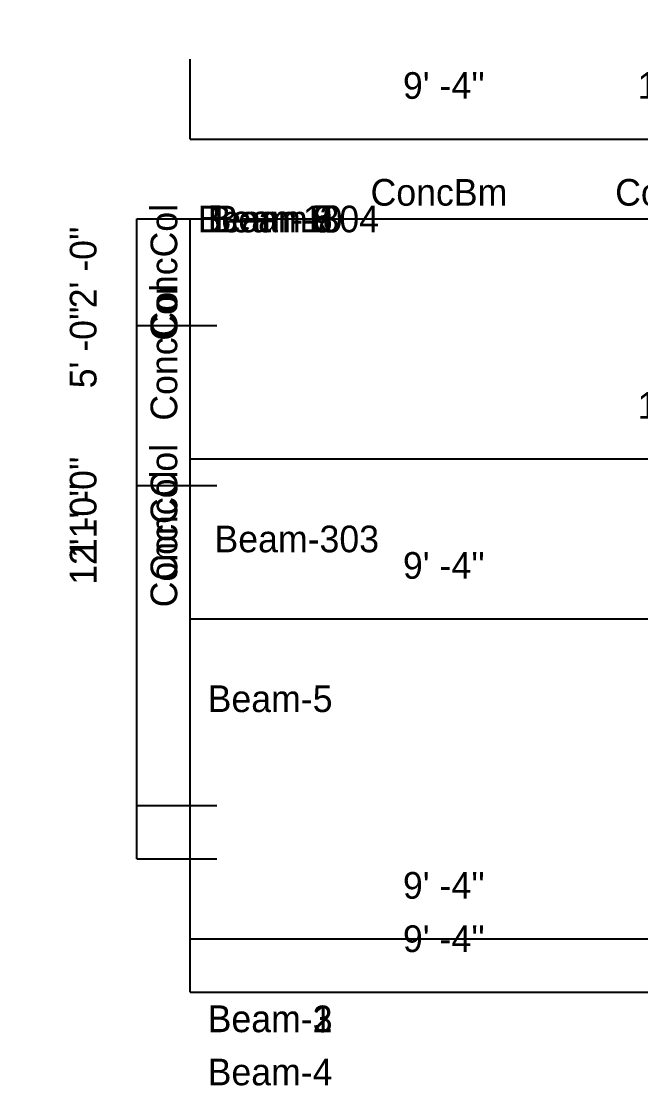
# Model space of a CAD drawing. Extents: x -38 to 2998, y -195 to 11529.
# Drawn here: x -38 to 101.4, y -195 to 44.5 of the extents above; entities that cross this region are included whole.
import ezdxf
from ezdxf.enums import TextEntityAlignment as Align

# ---------------------------------------------------------------- set-up
doc = ezdxf.new("R2010")
doc.units = 0
doc.header["$MEASUREMENT"] = 0
doc.layers.get('0').update_dxf_attribs({"linetype": 'CONTINUOUS'})
for name, color, linetype in [('CENTERLINES', 7, 'CONTINUOUS'), ('DIMENSIONS', 4, 'CONTINUOUS'), ('TEXT', 5, 'CONTINUOUS')]:
    doc.layers.add(name, color=color, linetype=linetype)
doc.dimstyles.get("Standard").update_dxf_attribs({"dimtxt": 0.18, "dimasz": 0.18, "dimexe": 0.18, "dimexo": 0.0625, "dimgap": 0.09, "dimtad": 0, "dimtih": 1, "dimtoh": 1, "dimdec": 4, "dimzin": 0, "dimtxsty": 'STANDARD', "dimcen": 0.09, "dimazin": 3, "dimtfac": 1, "dimtdec": 4, "dimtofl": 0, "dimtmove": 0, "dimatfit": 3, "dimtolj": 1, "dimtzin": 0})

# ---------------------------------------------------------------- blocks, each defined once
blk = doc.blocks.new('*D7562')
at = {"color": 1, "linetype": 'BYBLOCK'}
for points in [[(4.77, -169.23), (3.71, -170.29), (-3.71, -177.71), (-4.77, -178.77)], [(116.73, -169.23), (115.67, -170.29), (108.25, -177.71), (107.19, -178.77)]]:
    blk.add_solid(points, dxfattribs=at)
at = {"layer": 'DIMENSIONS', "color": 9, "linetype": 'BYBLOCK'}
for p, q in [((0, -174), (0, -156)), ((111.96, -174), (111.96, -156))]:
    blk.add_line(p, q, dxfattribs=at)
at = {"layer": 'DIMENSIONS', "color": 0, "linetype": 'BYBLOCK'}
blk.add_line((0, -174), (111.96, -174), dxfattribs=at)
at = {"layer": 'DIMENSIONS', "color": 0, "linetype": 'BYBLOCK', "insert": (55.98, -162), "char_height": 6, "attachment_point": 5}
blk.add_mtext("\\A1; 9' -4''", dxfattribs=at)
blk = doc.blocks.new('*D7582')
at = {"color": 1, "linetype": 'BYBLOCK'}
for points in [[(-8.29, -3.71), (-7.23, -4.77), (-16.77, 4.77), (-15.71, 3.71)], [(-8.29, -147.71), (-7.23, -148.77), (-16.77, -139.23), (-15.71, -140.29)]]:
    blk.add_solid(points, dxfattribs=at)
at = {"layer": 'DIMENSIONS', "color": 9, "linetype": 'BYBLOCK'}
for p, q in [((-12, 0), (6, 0)), ((-12, -144), (6, -144))]:
    blk.add_line(p, q, dxfattribs=at)
at = {"layer": 'DIMENSIONS', "color": 0, "linetype": 'BYBLOCK'}
blk.add_line((-12, -144), (-12, 0), dxfattribs=at)
at = {"layer": 'DIMENSIONS', "color": 0, "linetype": 'BYBLOCK', "insert": (-24, -72), "char_height": 6, "attachment_point": 5, "rotation": 90}
blk.add_mtext("\\A1; 12' -0''", dxfattribs=at)
blk = doc.blocks.new('*D7583')
at = {"color": 1, "linetype": 'BYBLOCK'}
for points in [[(4.77, 22.77), (3.71, 21.71), (-3.71, 14.29), (-4.77, 13.23)], [(116.73, 22.77), (115.67, 21.71), (108.25, 14.29), (107.19, 13.23)]]:
    blk.add_solid(points, dxfattribs=at)
at = {"layer": 'DIMENSIONS', "color": 9, "linetype": 'BYBLOCK'}
for p, q in [((0, 18), (0, 36)), ((111.96, 18), (111.96, 36))]:
    blk.add_line(p, q, dxfattribs=at)
at = {"layer": 'DIMENSIONS', "color": 0, "linetype": 'BYBLOCK'}
blk.add_line((0, 18), (111.96, 18), dxfattribs=at)
at = {"layer": 'DIMENSIONS', "color": 0, "linetype": 'BYBLOCK', "insert": (55.98, 30), "char_height": 6, "attachment_point": 5}
blk.add_mtext("\\A1; 9' -4''", dxfattribs=at)
blk = doc.blocks.new('*D7603')
at = {"color": 1, "linetype": 'BYBLOCK'}
for points in [[(-8.29, 188.29), (-7.23, 187.23), (-16.77, 196.77), (-15.71, 195.71)], [(-8.29, 44.29), (-7.23, 43.23), (-16.77, 52.77), (-15.71, 51.71)]]:
    blk.add_solid(points, dxfattribs=at)
at = {"layer": 'DIMENSIONS', "color": 9, "linetype": 'BYBLOCK'}
for p, q in [((-12, 192), (6, 192)), ((-12, 48), (6, 48))]:
    blk.add_line(p, q, dxfattribs=at)
at = {"layer": 'DIMENSIONS', "color": 0, "linetype": 'BYBLOCK'}
blk.add_line((-12, 48), (-12, 192), dxfattribs=at)
at = {"layer": 'DIMENSIONS', "color": 0, "linetype": 'BYBLOCK', "insert": (-24, 120), "char_height": 6, "attachment_point": 5, "rotation": 90}
blk.add_mtext("\\A1; 12' -0''", dxfattribs=at)
blk = doc.blocks.new('*D8032')
at = {"color": 1, "linetype": 'BYBLOCK'}
for points in [[(4.77, -157.23), (3.71, -158.29), (-3.71, -165.71), (-4.77, -166.77)], [(116.73, -157.23), (115.67, -158.29), (108.25, -165.71), (107.19, -166.77)]]:
    blk.add_solid(points, dxfattribs=at)
at = {"layer": 'DIMENSIONS', "color": 9, "linetype": 'BYBLOCK'}
for p, q in [((0, -162), (0, -144)), ((111.96, -162), (111.96, -144))]:
    blk.add_line(p, q, dxfattribs=at)
at = {"layer": 'DIMENSIONS', "color": 0, "linetype": 'BYBLOCK'}
blk.add_line((0, -162), (111.96, -162), dxfattribs=at)
at = {"layer": 'DIMENSIONS', "color": 0, "linetype": 'BYBLOCK', "insert": (55.98, -150), "char_height": 6, "attachment_point": 5}
blk.add_mtext("\\A1; 9' -4''", dxfattribs=at)
blk = doc.blocks.new('*D8052')
at = {"color": 1, "linetype": 'BYBLOCK'}
for points in [[(-8.29, -3.71), (-7.23, -4.77), (-16.77, 4.77), (-15.71, 3.71)], [(-8.29, -135.71), (-7.23, -136.77), (-16.77, -127.23), (-15.71, -128.29)]]:
    blk.add_solid(points, dxfattribs=at)
at = {"layer": 'DIMENSIONS', "color": 9, "linetype": 'BYBLOCK'}
for p, q in [((-12, 0), (6, 0)), ((-12, -132), (6, -132))]:
    blk.add_line(p, q, dxfattribs=at)
at = {"layer": 'DIMENSIONS', "color": 0, "linetype": 'BYBLOCK'}
blk.add_line((-12, -132), (-12, 0), dxfattribs=at)
at = {"layer": 'DIMENSIONS', "color": 0, "linetype": 'BYBLOCK', "insert": (-24, -66), "char_height": 6, "attachment_point": 5, "rotation": 90}
blk.add_mtext("\\A1; 11' -0''", dxfattribs=at)
blk = doc.blocks.new('*D8053')
at = {"color": 1, "linetype": 'BYBLOCK'}
for points in [[(4.77, 22.77), (3.71, 21.71), (-3.71, 14.29), (-4.77, 13.23)], [(116.73, 22.77), (115.67, 21.71), (108.25, 14.29), (107.19, 13.23)]]:
    blk.add_solid(points, dxfattribs=at)
at = {"layer": 'DIMENSIONS', "color": 9, "linetype": 'BYBLOCK'}
for p, q in [((0, 18), (0, 36)), ((111.96, 18), (111.96, 36))]:
    blk.add_line(p, q, dxfattribs=at)
at = {"layer": 'DIMENSIONS', "color": 0, "linetype": 'BYBLOCK'}
blk.add_line((0, 18), (111.96, 18), dxfattribs=at)
at = {"layer": 'DIMENSIONS', "color": 0, "linetype": 'BYBLOCK', "insert": (55.98, 30), "char_height": 6, "attachment_point": 5}
blk.add_mtext("\\A1; 9' -4''", dxfattribs=at)
blk = doc.blocks.new('*D8073')
at = {"color": 1, "linetype": 'BYBLOCK'}
for points in [[(-8.29, 176.29), (-7.23, 175.23), (-16.77, 184.77), (-15.71, 183.71)], [(-8.29, 44.29), (-7.23, 43.23), (-16.77, 52.77), (-15.71, 51.71)]]:
    blk.add_solid(points, dxfattribs=at)
at = {"layer": 'DIMENSIONS', "color": 9, "linetype": 'BYBLOCK'}
for p, q in [((-12, 180), (6, 180)), ((-12, 48), (6, 48))]:
    blk.add_line(p, q, dxfattribs=at)
at = {"layer": 'DIMENSIONS', "color": 0, "linetype": 'BYBLOCK'}
blk.add_line((-12, 48), (-12, 180), dxfattribs=at)
at = {"layer": 'DIMENSIONS', "color": 0, "linetype": 'BYBLOCK', "insert": (-24, 114), "char_height": 6, "attachment_point": 5, "rotation": 90}
blk.add_mtext("\\A1; 11' -0''", dxfattribs=at)
blk = doc.blocks.new('*D8502')
at = {"color": 1, "linetype": 'BYBLOCK'}
for points in [[(4.77, -157.23), (3.71, -158.29), (-3.71, -165.71), (-4.77, -166.77)], [(116.73, -157.23), (115.67, -158.29), (108.25, -165.71), (107.19, -166.77)]]:
    blk.add_solid(points, dxfattribs=at)
at = {"layer": 'DIMENSIONS', "color": 9, "linetype": 'BYBLOCK'}
for p, q in [((0, -162), (0, -144)), ((111.96, -162), (111.96, -144))]:
    blk.add_line(p, q, dxfattribs=at)
at = {"layer": 'DIMENSIONS', "color": 0, "linetype": 'BYBLOCK'}
blk.add_line((0, -162), (111.96, -162), dxfattribs=at)
at = {"layer": 'DIMENSIONS', "color": 0, "linetype": 'BYBLOCK', "insert": (55.98, -150), "char_height": 6, "attachment_point": 5}
blk.add_mtext("\\A1; 9' -4''", dxfattribs=at)
blk = doc.blocks.new('*D8522')
at = {"color": 1, "linetype": 'BYBLOCK'}
for points in [[(-8.29, -3.71), (-7.23, -4.77), (-16.77, 4.77), (-15.71, 3.71)], [(-8.29, -135.71), (-7.23, -136.77), (-16.77, -127.23), (-15.71, -128.29)]]:
    blk.add_solid(points, dxfattribs=at)
at = {"layer": 'DIMENSIONS', "color": 9, "linetype": 'BYBLOCK'}
for p, q in [((-12, 0), (6, 0)), ((-12, -132), (6, -132))]:
    blk.add_line(p, q, dxfattribs=at)
at = {"layer": 'DIMENSIONS', "color": 0, "linetype": 'BYBLOCK'}
blk.add_line((-12, -132), (-12, 0), dxfattribs=at)
at = {"layer": 'DIMENSIONS', "color": 0, "linetype": 'BYBLOCK', "insert": (-24, -66), "char_height": 6, "attachment_point": 5, "rotation": 90}
blk.add_mtext("\\A1; 11' -0''", dxfattribs=at)
blk = doc.blocks.new('*D8523')
at = {"color": 1, "linetype": 'BYBLOCK'}
for points in [[(4.77, 22.77), (3.71, 21.71), (-3.71, 14.29), (-4.77, 13.23)], [(116.73, 22.77), (115.67, 21.71), (108.25, 14.29), (107.19, 13.23)]]:
    blk.add_solid(points, dxfattribs=at)
at = {"layer": 'DIMENSIONS', "color": 9, "linetype": 'BYBLOCK'}
for p, q in [((0, 18), (0, 36)), ((111.96, 18), (111.96, 36))]:
    blk.add_line(p, q, dxfattribs=at)
at = {"layer": 'DIMENSIONS', "color": 0, "linetype": 'BYBLOCK'}
blk.add_line((0, 18), (111.96, 18), dxfattribs=at)
at = {"layer": 'DIMENSIONS', "color": 0, "linetype": 'BYBLOCK', "insert": (55.98, 30), "char_height": 6, "attachment_point": 5}
blk.add_mtext("\\A1; 9' -4''", dxfattribs=at)
blk = doc.blocks.new('*D8543')
at = {"color": 1, "linetype": 'BYBLOCK'}
for points in [[(-8.29, 176.29), (-7.23, 175.23), (-16.77, 184.77), (-15.71, 183.71)], [(-8.29, 44.29), (-7.23, 43.23), (-16.77, 52.77), (-15.71, 51.71)]]:
    blk.add_solid(points, dxfattribs=at)
at = {"layer": 'DIMENSIONS', "color": 9, "linetype": 'BYBLOCK'}
for p, q in [((-12, 180), (6, 180)), ((-12, 48), (6, 48))]:
    blk.add_line(p, q, dxfattribs=at)
at = {"layer": 'DIMENSIONS', "color": 0, "linetype": 'BYBLOCK'}
blk.add_line((-12, 48), (-12, 180), dxfattribs=at)
at = {"layer": 'DIMENSIONS', "color": 0, "linetype": 'BYBLOCK', "insert": (-24, 114), "char_height": 6, "attachment_point": 5, "rotation": 90}
blk.add_mtext("\\A1; 11' -0''", dxfattribs=at)
blk = doc.blocks.new('*D8972')
at = {"color": 1, "linetype": 'BYBLOCK'}
for points in [[(4.77, -157.23), (3.71, -158.29), (-3.71, -165.71), (-4.77, -166.77)], [(116.73, -157.23), (115.67, -158.29), (108.25, -165.71), (107.19, -166.77)]]:
    blk.add_solid(points, dxfattribs=at)
at = {"layer": 'DIMENSIONS', "color": 9, "linetype": 'BYBLOCK'}
for p, q in [((0, -162), (0, -144)), ((111.96, -162), (111.96, -144))]:
    blk.add_line(p, q, dxfattribs=at)
at = {"layer": 'DIMENSIONS', "color": 0, "linetype": 'BYBLOCK'}
blk.add_line((0, -162), (111.96, -162), dxfattribs=at)
at = {"layer": 'DIMENSIONS', "color": 0, "linetype": 'BYBLOCK', "insert": (55.98, -150), "char_height": 6, "attachment_point": 5}
blk.add_mtext("\\A1; 9' -4''", dxfattribs=at)
blk = doc.blocks.new('*D8992')
at = {"color": 1, "linetype": 'BYBLOCK'}
for points in [[(-8.29, -3.71), (-7.23, -4.77), (-16.77, 4.77), (-15.71, 3.71)], [(-8.29, -135.71), (-7.23, -136.77), (-16.77, -127.23), (-15.71, -128.29)]]:
    blk.add_solid(points, dxfattribs=at)
at = {"layer": 'DIMENSIONS', "color": 9, "linetype": 'BYBLOCK'}
for p, q in [((-12, 0), (6, 0)), ((-12, -132), (6, -132))]:
    blk.add_line(p, q, dxfattribs=at)
at = {"layer": 'DIMENSIONS', "color": 0, "linetype": 'BYBLOCK'}
blk.add_line((-12, -132), (-12, 0), dxfattribs=at)
at = {"layer": 'DIMENSIONS', "color": 0, "linetype": 'BYBLOCK', "insert": (-24, -66), "char_height": 6, "attachment_point": 5, "rotation": 90}
blk.add_mtext("\\A1; 11' -0''", dxfattribs=at)
blk = doc.blocks.new('*D8993')
at = {"color": 1, "linetype": 'BYBLOCK'}
for points in [[(4.77, 22.77), (3.71, 21.71), (-3.71, 14.29), (-4.77, 13.23)], [(116.73, 22.77), (115.67, 21.71), (108.25, 14.29), (107.19, 13.23)]]:
    blk.add_solid(points, dxfattribs=at)
at = {"layer": 'DIMENSIONS', "color": 9, "linetype": 'BYBLOCK'}
for p, q in [((0, 18), (0, 36)), ((111.96, 18), (111.96, 36))]:
    blk.add_line(p, q, dxfattribs=at)
at = {"layer": 'DIMENSIONS', "color": 0, "linetype": 'BYBLOCK'}
blk.add_line((0, 18), (111.96, 18), dxfattribs=at)
at = {"layer": 'DIMENSIONS', "color": 0, "linetype": 'BYBLOCK', "insert": (55.98, 30), "char_height": 6, "attachment_point": 5}
blk.add_mtext("\\A1; 9' -4''", dxfattribs=at)
blk = doc.blocks.new('*D9013')
at = {"color": 1, "linetype": 'BYBLOCK'}
for points in [[(-8.29, 176.29), (-7.23, 175.23), (-16.77, 184.77), (-15.71, 183.71)], [(-8.29, 44.29), (-7.23, 43.23), (-16.77, 52.77), (-15.71, 51.71)]]:
    blk.add_solid(points, dxfattribs=at)
at = {"layer": 'DIMENSIONS', "color": 9, "linetype": 'BYBLOCK'}
for p, q in [((-12, 180), (6, 180)), ((-12, 48), (6, 48))]:
    blk.add_line(p, q, dxfattribs=at)
at = {"layer": 'DIMENSIONS', "color": 0, "linetype": 'BYBLOCK'}
blk.add_line((-12, 48), (-12, 180), dxfattribs=at)
at = {"layer": 'DIMENSIONS', "color": 0, "linetype": 'BYBLOCK', "insert": (-24, 114), "char_height": 6, "attachment_point": 5, "rotation": 90}
blk.add_mtext("\\A1; 11' -0''", dxfattribs=at)
blk = doc.blocks.new('*D9442')
at = {"color": 1, "linetype": 'BYBLOCK'}
for points in [[(4.77, -85.23), (3.71, -86.29), (-3.71, -93.71), (-4.77, -94.77)], [(116.73, -85.23), (115.67, -86.29), (108.25, -93.71), (107.19, -94.77)]]:
    blk.add_solid(points, dxfattribs=at)
at = {"layer": 'DIMENSIONS', "color": 9, "linetype": 'BYBLOCK'}
for p, q in [((0, -90), (0, -72)), ((111.96, -90), (111.96, -72))]:
    blk.add_line(p, q, dxfattribs=at)
at = {"layer": 'DIMENSIONS', "color": 0, "linetype": 'BYBLOCK'}
blk.add_line((0, -90), (111.96, -90), dxfattribs=at)
at = {"layer": 'DIMENSIONS', "color": 0, "linetype": 'BYBLOCK', "insert": (55.98, -78), "char_height": 6, "attachment_point": 5}
blk.add_mtext("\\A1; 9' -4''", dxfattribs=at)
blk = doc.blocks.new('*D9462')
at = {"color": 1, "linetype": 'BYBLOCK'}
for points in [[(-8.29, -3.71), (-7.23, -4.77), (-16.77, 4.77), (-15.71, 3.71)], [(-8.29, -63.71), (-7.23, -64.77), (-16.77, -55.23), (-15.71, -56.29)]]:
    blk.add_solid(points, dxfattribs=at)
at = {"layer": 'DIMENSIONS', "color": 9, "linetype": 'BYBLOCK'}
for p, q in [((-12, 0), (6, 0)), ((-12, -60), (6, -60))]:
    blk.add_line(p, q, dxfattribs=at)
at = {"layer": 'DIMENSIONS', "color": 0, "linetype": 'BYBLOCK'}
blk.add_line((-12, -60), (-12, 0), dxfattribs=at)
at = {"layer": 'DIMENSIONS', "color": 0, "linetype": 'BYBLOCK', "insert": (-24, -30), "char_height": 6, "attachment_point": 5, "rotation": 90}
blk.add_mtext("\\A1; 5' -0''", dxfattribs=at)
blk = doc.blocks.new('*D9463')
at = {"color": 1, "linetype": 'BYBLOCK'}
for points in [[(4.77, 22.77), (3.71, 21.71), (-3.71, 14.29), (-4.77, 13.23)], [(116.73, 22.77), (115.67, 21.71), (108.25, 14.29), (107.19, 13.23)]]:
    blk.add_solid(points, dxfattribs=at)
at = {"layer": 'DIMENSIONS', "color": 9, "linetype": 'BYBLOCK'}
for p, q in [((0, 18), (0, 36)), ((111.96, 18), (111.96, 36))]:
    blk.add_line(p, q, dxfattribs=at)
at = {"layer": 'DIMENSIONS', "color": 0, "linetype": 'BYBLOCK'}
blk.add_line((0, 18), (111.96, 18), dxfattribs=at)
at = {"layer": 'DIMENSIONS', "color": 0, "linetype": 'BYBLOCK', "insert": (55.98, 30), "char_height": 6, "attachment_point": 5}
blk.add_mtext("\\A1; 9' -4''", dxfattribs=at)
blk = doc.blocks.new('*D9483')
at = {"color": 1, "linetype": 'BYBLOCK'}
for points in [[(-8.29, 104.29), (-7.23, 103.23), (-16.77, 112.77), (-15.71, 111.71)], [(-8.29, 44.29), (-7.23, 43.23), (-16.77, 52.77), (-15.71, 51.71)]]:
    blk.add_solid(points, dxfattribs=at)
at = {"layer": 'DIMENSIONS', "color": 9, "linetype": 'BYBLOCK'}
for p, q in [((-12, 108), (6, 108)), ((-12, 48), (6, 48))]:
    blk.add_line(p, q, dxfattribs=at)
at = {"layer": 'DIMENSIONS', "color": 0, "linetype": 'BYBLOCK'}
blk.add_line((-12, 48), (-12, 108), dxfattribs=at)
at = {"layer": 'DIMENSIONS', "color": 0, "linetype": 'BYBLOCK', "insert": (-24, 78), "char_height": 6, "attachment_point": 5, "rotation": 90}
blk.add_mtext("\\A1; 5' -0''", dxfattribs=at)
blk = doc.blocks.new('*D9906')
at = {"color": 1, "linetype": 'BYBLOCK'}
for points in [[(4.77, -49.23), (3.71, -50.29), (-3.71, -57.71), (-4.77, -58.77)], [(226.77, -49.23), (225.71, -50.29), (218.29, -57.71), (217.23, -58.77)]]:
    blk.add_solid(points, dxfattribs=at)
at = {"layer": 'DIMENSIONS', "color": 9, "linetype": 'BYBLOCK'}
for p, q in [((0, -54), (0, -36)), ((222, -54), (222, -36))]:
    blk.add_line(p, q, dxfattribs=at)
at = {"layer": 'DIMENSIONS', "color": 0, "linetype": 'BYBLOCK'}
blk.add_line((0, -54), (222, -54), dxfattribs=at)
at = {"layer": 'DIMENSIONS', "color": 0, "linetype": 'BYBLOCK', "insert": (111, -42), "char_height": 6, "attachment_point": 5}
blk.add_mtext("\\A1; 18' -6''", dxfattribs=at)
blk = doc.blocks.new('*D9907')
at = {"color": 1, "linetype": 'BYBLOCK'}
for points in [[(-8.29, -3.71), (-7.23, -4.77), (-16.77, 4.77), (-15.71, 3.71)], [(-8.29, -27.71), (-7.23, -28.77), (-16.77, -19.23), (-15.71, -20.29)]]:
    blk.add_solid(points, dxfattribs=at)
at = {"layer": 'DIMENSIONS', "color": 9, "linetype": 'BYBLOCK'}
for p, q in [((-12, 0), (6, 0)), ((-12, -24), (6, -24))]:
    blk.add_line(p, q, dxfattribs=at)
at = {"layer": 'DIMENSIONS', "color": 0, "linetype": 'BYBLOCK'}
blk.add_line((-12, -24), (-12, 0), dxfattribs=at)
at = {"layer": 'DIMENSIONS', "color": 0, "linetype": 'BYBLOCK', "insert": (-24, -12), "char_height": 6, "attachment_point": 5, "rotation": 90}
blk.add_mtext("\\A1; 2' -0''", dxfattribs=at)
blk = doc.blocks.new('*D9908')
at = {"color": 1, "linetype": 'BYBLOCK'}
for points in [[(4.77, 22.77), (3.71, 21.71), (-3.71, 14.29), (-4.77, 13.23)], [(226.77, 22.77), (225.71, 21.71), (218.29, 14.29), (217.23, 13.23)]]:
    blk.add_solid(points, dxfattribs=at)
at = {"layer": 'DIMENSIONS', "color": 9, "linetype": 'BYBLOCK'}
for p, q in [((0, 18), (0, 36)), ((222, 18), (222, 36))]:
    blk.add_line(p, q, dxfattribs=at)
at = {"layer": 'DIMENSIONS', "color": 0, "linetype": 'BYBLOCK'}
blk.add_line((0, 18), (222, 18), dxfattribs=at)
at = {"layer": 'DIMENSIONS', "color": 0, "linetype": 'BYBLOCK', "insert": (111, 30), "char_height": 6, "attachment_point": 5}
blk.add_mtext("\\A1; 18' -6''", dxfattribs=at)
blk = doc.blocks.new('*D9909')
at = {"color": 1, "linetype": 'BYBLOCK'}
for points in [[(-8.29, 68.29), (-7.23, 67.23), (-16.77, 76.77), (-15.71, 75.71)], [(-8.29, 44.29), (-7.23, 43.23), (-16.77, 52.77), (-15.71, 51.71)]]:
    blk.add_solid(points, dxfattribs=at)
at = {"layer": 'DIMENSIONS', "color": 9, "linetype": 'BYBLOCK'}
for p, q in [((-12, 72), (6, 72)), ((-12, 48), (6, 48))]:
    blk.add_line(p, q, dxfattribs=at)
at = {"layer": 'DIMENSIONS', "color": 0, "linetype": 'BYBLOCK'}
blk.add_line((-12, 48), (-12, 72), dxfattribs=at)
at = {"layer": 'DIMENSIONS', "color": 0, "linetype": 'BYBLOCK', "insert": (-24, 60), "char_height": 6, "attachment_point": 5, "rotation": 90}
blk.add_mtext("\\A1; 2' -0''", dxfattribs=at)

msp = doc.modelspace()

# ---------------------------------------------------------------- linework, layer by layer
at = {"layer": 'CENTERLINES', "color": 0, "linetype": 'CONTINUOUS'}
for p, q in [((0, -144), (0, 0)), ((0, 0), (0, 0)), ((0, 0), (0, 0)), ((0, 0), (0, 0)), ((0, 0), (0, 0)), ((0, 0), (0, 0)), ((0, 0), (0, 0)), ((0, 0), (0, 0)), ((0, 0), (0, 0)), ((0, 0), (0, 0)), ((0, 0), (0, 0)), ((0, 0), (0, 0)), ((0, 0), (0, 0)), ((0, 0), (0, 0)), ((0, 0), (0, 0)), ((0, 0), (0, 0)), ((0, 0), (0, 0)), ((0, 0), (0, 0)), ((0, 0), (0, 0)), ((0, 0), (0, 0)), ((0, 0), (0, 0)), ((0, 0), (0, 0)), ((0, 0), (0, 0)), ((0, 0), (0, 0)), ((0, 0), (0, 0)), ((0, 0), (0, 0)), ((0, 0), (0, 0)), ((0, 0), (0, 0)), ((0, 0), (0, 0)), ((0, 0), (0, 0)), ((0, 0), (0, 0)), ((0, 0), (0, 0)), ((0, 0), (0, 0)), ((0, 0), (0, 0)), ((0, 0), (0, 0)), ((0, 0), (0, 0)), ((0, 0), (0, 0)), ((0, 0), (0, 0)), ((0, 0), (0, 0)), ((0, 0), (0, 0)), ((0, 0), (0, 0)), ((0, 0), (0, 0)), ((0, 0), (0, 0)), ((0, 0), (0, 0)), ((0, 0), (0, 0)), ((0, 0), (0, 0)), ((0, 0), (0, 0)), ((0, 0), (0, 0)), ((0, 0), (0, 0)), ((0, 0), (0, 0)), ((0, 0), (0, 0)), ((0, 0), (0, 0)), ((0, 0), (0, 0)), ((0, 0), (0, 0)), ((0, 0), (0, 0)), ((0, 0), (0, 0)), ((0, 0), (0, 0)), ((0, 0), (0, 0)), ((0, 0), (0, 0)), ((0, 0), (0, 0)), ((0, 0), (0, 0)), ((0, 0), (0, 0)), ((0, 0), (0, 0)), ((0, 0), (0, 0)), ((0, 0), (0, 0)), ((0, 0), (0, 0)), ((0, 0), (0, 0)), ((0, 0), (0, 0)), ((0, 0), (0, 0)), ((0, 0), (0, 0)), ((0, 0), (0, 0)), ((0, 0), (0, 0)), ((0, 0), (0, 0)), ((0, 0), (0, 0)), ((0, 0), (0, 0)), ((0, 0), (0, 0)), ((0, 0), (0, 0)), ((0, 0), (0, 0)), ((0, 0), (0, 0)), ((0, 0), (0, 0)), ((0, 0), (0, 0)), ((0, 0), (0, 0)), ((0, 0), (0, 0)), ((0, 0), (0, 0)), ((0, 0), (0, 0)), ((0, 0), (0, 0)), ((0, 0), (0, 0)), ((0, 0), (0, 0)), ((0, 0), (0, 0)), ((0, 0), (0, 0)), ((0, 0), (0, 0)), ((0, 0), (0, 0)), ((0, 0), (0, 0)), ((0, 0), (0, 0)), ((0, 0), (0, 0)), ((0, 0), (0, 0)), ((0, 0), (0, 0)), ((0, 0), (0, 0)), ((0, 0), (0, 0)), ((0, 0), (0, 0)), ((0, 0), (0, 0)), ((0, 0), (0, 0)), ((0, 0), (0, 0)), ((0, 0), (0, 0)), ((0, 0), (0, 0)), ((0, 0), (0, 0)), ((0, 0), (0, 0)), ((0, 0), (0, 0)), ((0, 0), (0, 0)), ((0, 0), (0, 0)), ((0, 0), (0, 0)), ((0, 0), (0, 0)), ((0, 0), (0, 0)), ((0, 0), (0, 0)), ((0, 0), (0, 0)), ((0, 0), (0, 0)), ((0, 0), (0, 0)), ((0, 0), (0, 0)), ((0, 0), (0, 0)), ((0, 0), (0, 0)), ((0, 0), (0, 0)), ((0, 0), (0, 0)), ((0, 0), (0, 0)), ((0, -132), (0, 0)), ((0, 0), (0, 0)), ((0, 0), (0, 0)), ((0, 0), (0, 0)), ((0, 0), (0, 0)), ((0, 0), (0, 0)), ((0, 0), (0, 0)), ((0, 0), (0, 0)), ((0, 0), (0, 0)), ((0, 0), (0, 0)), ((0, 0), (0, 0)), ((0, 0), (0, 0)), ((0, 0), (0, 0)), ((0, 0), (0, 0)), ((0, 0), (0, 0)), ((0, 0), (0, 0)), ((0, 0), (0, 0)), ((0, 0), (0, 0)), ((0, 0), (0, 0)), ((0, 0), (0, 0)), ((0, 0), (0, 0)), ((0, 0), (0, 0)), ((0, 0), (0, 0)), ((0, 0), (0, 0)), ((0, 0), (0, 0)), ((0, 0), (0, 0)), ((0, 0), (0, 0)), ((0, 0), (0, 0)), ((0, 0), (0, 0)), ((0, 0), (0, 0)), ((0, 0), (0, 0)), ((0, 0), (0, 0)), ((0, 0), (0, 0)), ((0, 0), (0, 0)), ((0, 0), (0, 0)), ((0, 0), (0, 0)), ((0, 0), (0, 0)), ((0, 0), (0, 0)), ((0, 0), (0, 0)), ((0, 0), (0, 0)), ((0, 0), (0, 0)), ((0, 0), (0, 0)), ((0, 0), (0, 0)), ((0, 0), (0, 0)), ((0, 0), (0, 0)), ((0, 0), (0, 0)), ((0, 0), (0, 0)), ((0, 0), (0, 0)), ((0, 0), (0, 0)), ((0, 0), (0, 0)), ((0, 0), (0, 0)), ((0, 0), (0, 0)), ((0, 0), (0, 0)), ((0, 0), (0, 0)), ((0, 0), (0, 0)), ((0, 0), (0, 0)), ((0, 0), (0, 0)), ((0, 0), (0, 0)), ((0, 0), (0, 0)), ((0, 0), (0, 0)), ((0, 0), (0, 0)), ((0, 0), (0, 0)), ((0, 0), (0, 0)), ((0, 0), (0, 0)), ((0, 0), (0, 0)), ((0, 0), (0, 0)), ((0, 0), (0, 0)), ((0, 0), (0, 0)), ((0, 0), (0, 0)), ((0, 0), (0, 0)), ((0, 0), (0, 0)), ((0, 0), (0, 0)), ((0, 0), (0, 0)), ((0, 0), (0, 0)), ((0, 0), (0, 0)), ((0, 0), (0, 0)), ((0, 0), (0, 0)), ((0, 0), (0, 0)), ((0, 0), (0, 0)), ((0, 0), (0, 0)), ((0, 0), (0, 0)), ((0, 0), (0, 0)), ((0, 0), (0, 0)), ((0, 0), (0, 0)), ((0, 0), (0, 0)), ((0, 0), (0, 0)), ((0, 0), (0, 0)), ((0, 0), (0, 0)), ((0, 0), (0, 0)), ((0, 0), (0, 0)), ((0, 0), (0, 0)), ((0, 0), (0, 0)), ((0, 0), (0, 0)), ((0, 0), (0, 0)), ((0, 0), (0, 0)), ((0, 0), (0, 0)), ((0, 0), (0, 0)), ((0, 0), (0, 0)), ((0, 0), (0, 0)), ((0, 0), (0, 0)), ((0, 0), (0, 0)), ((0, 0), (0, 0)), ((0, 0), (0, 0)), ((0, 0), (0, 0)), ((0, 0), (0, 0)), ((0, 0), (0, 0)), ((0, 0), (0, 0)), ((0, 0), (0, 0)), ((0, 0), (0, 0)), ((0, 0), (0, 0)), ((0, 0), (0, 0)), ((0, 0), (0, 0)), ((0, 0), (0, 0)), ((0, 0), (0, 0)), ((0, 0), (0, 0)), ((0, 0), (0, 0)), ((0, 0), (0, 0)), ((0, 0), (0, 0)), ((0, 0), (0, 0)), ((0, 0), (0, 0)), ((0, 0), (0, 0)), ((0, 0), (0, 0)), ((0, 0), (0, 0)), ((0, -132), (0, 0)), ((0, 0), (0, 0)), ((0, 0), (0, 0)), ((0, 0), (0, 0)), ((0, 0), (0, 0)), ((0, 0), (0, 0)), ((0, 0), (0, 0)), ((0, 0), (0, 0)), ((0, 0), (0, 0)), ((0, 0), (0, 0)), ((0, 0), (0, 0)), ((0, 0), (0, 0)), ((0, 0), (0, 0)), ((0, 0), (0, 0)), ((0, 0), (0, 0)), ((0, 0), (0, 0)), ((0, 0), (0, 0)), ((0, 0), (0, 0)), ((0, 0), (0, 0)), ((0, 0), (0, 0)), ((0, 0), (0, 0)), ((0, 0), (0, 0)), ((0, 0), (0, 0)), ((0, 0), (0, 0)), ((0, 0), (0, 0)), ((0, 0), (0, 0)), ((0, 0), (0, 0)), ((0, 0), (0, 0)), ((0, 0), (0, 0)), ((0, 0), (0, 0)), ((0, 0), (0, 0)), ((0, 0), (0, 0)), ((0, 0), (0, 0)), ((0, 0), (0, 0)), ((0, 0), (0, 0)), ((0, 0), (0, 0)), ((0, 0), (0, 0)), ((0, 0), (0, 0)), ((0, 0), (0, 0)), ((0, 0), (0, 0)), ((0, 0), (0, 0)), ((0, 0), (0, 0)), ((0, 0), (0, 0)), ((0, 0), (0, 0)), ((0, 0), (0, 0)), ((0, 0), (0, 0)), ((0, 0), (0, 0)), ((0, 0), (0, 0)), ((0, 0), (0, 0)), ((0, 0), (0, 0)), ((0, 0), (0, 0)), ((0, 0), (0, 0)), ((0, 0), (0, 0)), ((0, 0), (0, 0)), ((0, 0), (0, 0)), ((0, 0), (0, 0)), ((0, 0), (0, 0)), ((0, 0), (0, 0)), ((0, 0), (0, 0)), ((0, 0), (0, 0)), ((0, 0), (0, 0)), ((0, 0), (0, 0)), ((0, 0), (0, 0)), ((0, 0), (0, 0)), ((0, 0), (0, 0)), ((0, 0), (0, 0)), ((0, 0), (0, 0)), ((0, 0), (0, 0)), ((0, 0), (0, 0)), ((0, 0), (0, 0)), ((0, 0), (0, 0)), ((0, 0), (0, 0)), ((0, 0), (0, 0)), ((0, 0), (0, 0)), ((0, 0), (0, 0)), ((0, 0), (0, 0)), ((0, 0), (0, 0)), ((0, 0), (0, 0)), ((0, 0), (0, 0)), ((0, 0), (0, 0)), ((0, 0), (0, 0)), ((0, 0), (0, 0)), ((0, 0), (0, 0)), ((0, 0), (0, 0)), ((0, 0), (0, 0)), ((0, 0), (0, 0)), ((0, 0), (0, 0)), ((0, 0), (0, 0)), ((0, 0), (0, 0)), ((0, 0), (0, 0)), ((0, 0), (0, 0)), ((0, 0), (0, 0)), ((0, 0), (0, 0)), ((0, 0), (0, 0)), ((0, 0), (0, 0)), ((0, 0), (0, 0)), ((0, 0), (0, 0)), ((0, 0), (0, 0)), ((0, 0), (0, 0)), ((0, 0), (0, 0)), ((0, 0), (0, 0)), ((0, 0), (0, 0)), ((0, 0), (0, 0)), ((0, 0), (0, 0)), ((0, 0), (0, 0)), ((0, 0), (0, 0)), ((0, 0), (0, 0)), ((0, 0), (0, 0)), ((0, 0), (0, 0)), ((0, 0), (0, 0)), ((0, 0), (0, 0)), ((0, 0), (0, 0)), ((0, 0), (0, 0)), ((0, 0), (0, 0)), ((0, 0), (0, 0)), ((0, 0), (0, 0)), ((0, 0), (0, 0)), ((0, 0), (0, 0)), ((0, 0), (0, 0)), ((0, 0), (0, 0)), ((0, 0), (0, 0)), ((0, 0), (0, 0)), ((0, 0), (0, 0)), ((0, -132), (0, 0)), ((0, 0), (0, 0)), ((0, 0), (0, 0)), ((0, 0), (0, 0)), ((0, 0), (0, 0)), ((0, 0), (0, 0)), ((0, 0), (0, 0)), ((0, 0), (0, 0)), ((0, 0), (0, 0)), ((0, 0), (0, 0)), ((0, 0), (0, 0)), ((0, 0), (0, 0)), ((0, 0), (0, 0)), ((0, 0), (0, 0)), ((0, 0), (0, 0)), ((0, 0), (0, 0)), ((0, 0), (0, 0)), ((0, 0), (0, 0)), ((0, 0), (0, 0)), ((0, 0), (0, 0)), ((0, 0), (0, 0)), ((0, 0), (0, 0)), ((0, 0), (0, 0)), ((0, 0), (0, 0)), ((0, 0), (0, 0)), ((0, 0), (0, 0)), ((0, 0), (0, 0)), ((0, 0), (0, 0)), ((0, 0), (0, 0)), ((0, 0), (0, 0)), ((0, 0), (0, 0)), ((0, 0), (0, 0)), ((0, 0), (0, 0)), ((0, 0), (0, 0)), ((0, 0), (0, 0)), ((0, 0), (0, 0)), ((0, 0), (0, 0)), ((0, 0), (0, 0)), ((0, 0), (0, 0)), ((0, 0), (0, 0)), ((0, 0), (0, 0)), ((0, 0), (0, 0)), ((0, 0), (0, 0)), ((0, 0), (0, 0)), ((0, 0), (0, 0)), ((0, 0), (0, 0)), ((0, 0), (0, 0)), ((0, 0), (0, 0)), ((0, 0), (0, 0)), ((0, 0), (0, 0)), ((0, 0), (0, 0)), ((0, 0), (0, 0)), ((0, 0), (0, 0)), ((0, 0), (0, 0)), ((0, 0), (0, 0)), ((0, 0), (0, 0)), ((0, 0), (0, 0)), ((0, 0), (0, 0)), ((0, 0), (0, 0)), ((0, 0), (0, 0)), ((0, 0), (0, 0)), ((0, 0), (0, 0)), ((0, 0), (0, 0)), ((0, 0), (0, 0)), ((0, 0), (0, 0)), ((0, 0), (0, 0)), ((0, 0), (0, 0)), ((0, 0), (0, 0)), ((0, 0), (0, 0)), ((0, 0), (0, 0)), ((0, 0), (0, 0)), ((0, 0), (0, 0)), ((0, 0), (0, 0)), ((0, 0), (0, 0)), ((0, 0), (0, 0)), ((0, 0), (0, 0)), ((0, 0), (0, 0)), ((0, 0), (0, 0)), ((0, 0), (0, 0)), ((0, 0), (0, 0)), ((0, 0), (0, 0)), ((0, 0), (0, 0)), ((0, 0), (0, 0)), ((0, 0), (0, 0)), ((0, 0), (0, 0)), ((0, 0), (0, 0)), ((0, 0), (0, 0)), ((0, 0), (0, 0)), ((0, 0), (0, 0)), ((0, 0), (0, 0)), ((0, 0), (0, 0)), ((0, 0), (0, 0)), ((0, 0), (0, 0)), ((0, 0), (0, 0)), ((0, 0), (0, 0)), ((0, 0), (0, 0)), ((0, 0), (0, 0)), ((0, 0), (0, 0)), ((0, 0), (0, 0)), ((0, 0), (0, 0)), ((0, 0), (0, 0)), ((0, 0), (0, 0)), ((0, 0), (0, 0)), ((0, 0), (0, 0)), ((0, 0), (0, 0)), ((0, 0), (0, 0)), ((0, 0), (0, 0)), ((0, 0), (0, 0)), ((0, 0), (0, 0)), ((0, 0), (0, 0)), ((0, 0), (0, 0)), ((0, 0), (0, 0)), ((0, 0), (0, 0)), ((0, 0), (0, 0)), ((0, 0), (0, 0)), ((0, 0), (0, 0)), ((0, 0), (0, 0)), ((0, 0), (0, 0)), ((0, 0), (0, 0)), ((0, 0), (0, 0)), ((0, 0), (0, 0)), ((0, 0), (0, 0)), ((0, 0), (0, 0)), ((0, -60), (0, 0)), ((0, 0), (0, 0)), ((0, 0), (0, 0)), ((0, 0), (0, 0)), ((0, 0), (0, 0)), ((0, 0), (0, 0)), ((0, 0), (0, 0)), ((0, 0), (0, 0)), ((0, 0), (0, 0)), ((0, 0), (0, 0)), ((0, 0), (0, 0)), ((0, 0), (0, 0)), ((0, 0), (0, 0)), ((0, 0), (0, 0)), ((0, 0), (0, 0)), ((0, 0), (0, 0)), ((0, 0), (0, 0)), ((0, 0), (0, 0)), ((0, 0), (0, 0)), ((0, 0), (0, 0)), ((0, 0), (0, 0)), ((0, 0), (0, 0)), ((0, 0), (0, 0)), ((0, 0), (0, 0)), ((0, 0), (0, 0)), ((0, 0), (0, 0)), ((0, 0), (0, 0)), ((0, 0), (0, 0)), ((0, 0), (0, 0)), ((0, 0), (0, 0)), ((0, 0), (0, 0)), ((0, 0), (0, 0)), ((0, 0), (0, 0)), ((0, 0), (0, 0)), ((0, 0), (0, 0)), ((0, 0), (0, 0)), ((0, 0), (0, 0)), ((0, 0), (0, 0)), ((0, 0), (0, 0)), ((0, 0), (0, 0)), ((0, 0), (0, 0)), ((0, 0), (0, 0)), ((0, 0), (0, 0)), ((0, 0), (0, 0)), ((0, 0), (0, 0)), ((0, 0), (0, 0)), ((0, 0), (0, 0)), ((0, 0), (0, 0)), ((0, 0), (0, 0)), ((0, 0), (0, 0)), ((0, 0), (0, 0)), ((0, 0), (0, 0)), ((0, 0), (0, 0)), ((0, 0), (0, 0)), ((0, 0), (0, 0)), ((0, 0), (0, 0)), ((0, 0), (0, 0)), ((0, 0), (0, 0)), ((0, 0), (0, 0)), ((0, 0), (0, 0)), ((0, 0), (0, 0)), ((0, 0), (0, 0)), ((0, 0), (0, 0)), ((0, 0), (0, 0)), ((0, 0), (0, 0)), ((0, 0), (0, 0)), ((0, 0), (0, 0)), ((0, 0), (0, 0)), ((0, 0), (0, 0)), ((0, 0), (0, 0)), ((0, 0), (0, 0)), ((0, 0), (0, 0)), ((0, 0), (0, 0)), ((0, 0), (0, 0)), ((0, 0), (0, 0)), ((0, 0), (0, 0)), ((0, 0), (0, 0)), ((0, 0), (0, 0)), ((0, 0), (0, 0)), ((0, 0), (0, 0)), ((0, 0), (0, 0)), ((0, 0), (0, 0)), ((0, 0), (0, 0)), ((0, 0), (0, 0)), ((0, 0), (0, 0)), ((0, 0), (0, 0)), ((0, 0), (0, 0)), ((0, 0), (0, 0)), ((0, 0), (0, 0)), ((0, 0), (0, 0)), ((0, 0), (0, 0)), ((0, 0), (0, 0)), ((0, 0), (0, 0)), ((0, 0), (0, 0)), ((0, 0), (0, 0)), ((0, 0), (0, 0)), ((0, 0), (0, 0)), ((0, 0), (0, 0)), ((0, 0), (0, 0)), ((0, 0), (0, 0)), ((0, 0), (0, 0)), ((0, 0), (0, 0)), ((0, 0), (0, 0)), ((0, 0), (0, 0)), ((0, 0), (0, 0)), ((0, 0), (0, 0)), ((0, 0), (0, 0)), ((0, 0), (0, 0)), ((0, 0), (0, 0)), ((0, 0), (0, 0)), ((0, 0), (0, 0)), ((0, 0), (0, 0)), ((0, 0), (0, 0)), ((0, 0), (0, 0)), ((0, 0), (0, 0)), ((0, 0), (0, 0)), ((0, 0), (0, 0)), ((0, -24), (0, 0)), ((0, 0), (0, 0)), ((0, 0), (0, 0)), ((0, 0), (0, 0)), ((0, 0), (0, 0)), ((0, 0), (0, 0)), ((0, 0), (0, 0)), ((0, 0), (0, 0)), ((0, 0), (0, 0)), ((0, 0), (0, 0)), ((0, 0), (0, 0)), ((0, 0), (0, 0)), ((0, 0), (0, 0)), ((0, 0), (0, 0)), ((0, 0), (0, 0)), ((0, 0), (0, 0)), ((0, 0), (0, 0)), ((0, 0), (0, 0)), ((0, 0), (0, 0)), ((0, 0), (0, 0)), ((0, 0), (0, 0)), ((0, 0), (0, 0)), ((0, 0), (0, 0)), ((0, 0), (0, 0)), ((0, 0), (0, 0)), ((0, 0), (0, 0)), ((0, 0), (0, 0)), ((0, 0), (0, 0)), ((0, 0), (0, 0)), ((0, 0), (0, 0)), ((0, 0), (0, 0)), ((0, 0), (0, 0)), ((0, 0), (0, 0)), ((12, 0), (99.96, 0)), ((12, 0), (99.96, 0)), ((12, 0), (99.96, 0)), ((12, 0), (99.96, 0)), ((12, 0), (99.96, 0)), ((12, 0), (210, 0))]:
    msp.add_line(p, q, dxfattribs=at)

# ---------------------------------------------------------------- texts
at = {"layer": 'TEXT', "color": 0}
for s, p in [('ConcBm', (55.98, 6)), ('ConcBm', (55.98, 6)), ('ConcBm', (55.98, 6)), ('ConcBm', (55.98, 6)), ('ConcBm', (55.98, 6)), ('ConcBm', (111, 6)), ('Beam-10', (18, 0)), ('Beam-9', (18, 0)), ('Beam-8', (18, 0)), ('Beam-6', (18, 0)), ('Beam-7', (18, 0)), ('Beam-304', (24, 0)), ('Beam-303', (24, -72)), ('Beam-5', (18, -108)), ('Beam-3', (18, -180)), ('Beam-2', (18, -180)), ('Beam-1', (18, -180)), ('Beam-4', (18, -192))]:
    msp.add_text(s, height=6, dxfattribs=at).set_placement(p, align=Align.MIDDLE)
for p in [(-6, -12), (-6, -30), (-6, -66), (-6, -66), (-6, -66), (-6, -72)]:
    msp.add_text('ConcCol', height=6, rotation=90, dxfattribs=at).set_placement(p, align=Align.MIDDLE)

# ---------------------------------------------------------------- dimensions: what is measured, and where the dimension line sits
at = {"layer": 'DIMENSIONS'}
for base, p1, p2, picture, middle in [((-12, 192), (-24, 48), (-24, 192), '*D7603', (-24, 120)), ((-12, 180), (-24, 48), (-24, 180), '*D8073', (-24, 114)), ((-12, 180), (-24, 48), (-24, 180), '*D8543', (-24, 114)), ((-12, 180), (-24, 48), (-24, 180), '*D9013', (-24, 114)), ((-12, 108), (-24, 48), (-24, 108), '*D9483', (-24, 78)), ((-12, 72), (-24, 48), (-24, 72), '*D9909', (-24, 60)), ((111.96, 18), (0, 6), (111.96, 6), '*D7583', (55.98, 6)), ((111.96, 18), (0, 6), (111.96, 6), '*D8053', (55.98, 6)), ((111.96, 18), (0, 6), (111.96, 6), '*D8523', (55.98, 6)), ((111.96, 18), (0, 6), (111.96, 6), '*D8993', (55.98, 6)), ((111.96, 18), (0, 6), (111.96, 6), '*D9463', (55.98, 6)), ((222, 18), (0, 6), (222, 6), '*D9908', (111, 6)), ((-12, 0), (-24, -144), (-24, 0), '*D7582', (-24, -72)), ((-12, 0), (-24, -132), (-24, 0), '*D8052', (-24, -66)), ((-12, 0), (-24, -132), (-24, 0), '*D8522', (-24, -66)), ((-12, 0), (-24, -132), (-24, 0), '*D8992', (-24, -66)), ((-12, 0), (-24, -60), (-24, 0), '*D9462', (-24, -30)), ((-12, 0), (-24, -24), (-24, 0), '*D9907', (-24, -12)), ((222, -54), (0, -66), (222, -66), '*D9906', (111, -66)), ((111.96, -90), (0, -102), (111.96, -102), '*D9442', (55.98, -102)), ((111.96, -162), (0, -174), (111.96, -174), '*D8032', (55.98, -174)), ((111.96, -162), (0, -174), (111.96, -174), '*D8502', (55.98, -174)), ((111.96, -162), (0, -174), (111.96, -174), '*D8972', (55.98, -174)), ((111.96, -174), (0, -186), (111.96, -186), '*D7562', (55.98, -186))]:
    dim = msp.add_linear_dim(base=base, p1=p1, p2=p2, dimstyle='STANDARD', dxfattribs=at)
    dim.commit()
    dim.dimension.update_dxf_attribs({"geometry": picture, "text_midpoint": middle})

doc.saveas('drawing.dxf')
